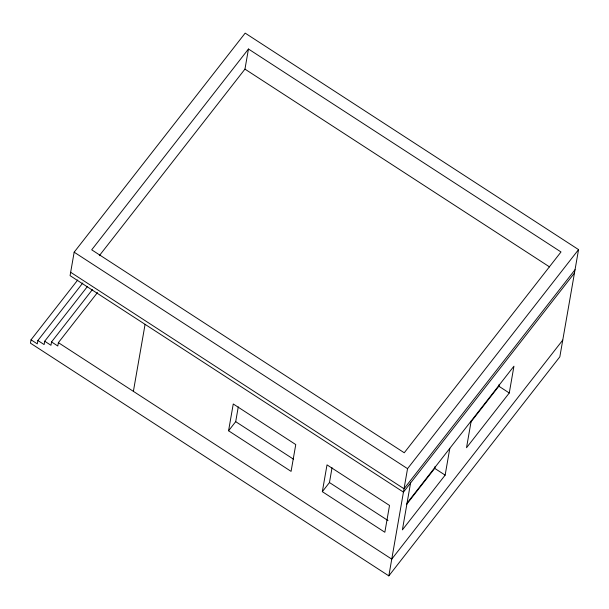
<?xml version="1.0" encoding="UTF-8"?>
<svg xmlns="http://www.w3.org/2000/svg" width="609" height="609" viewBox="0 0 609 609"><rect width="100%" height="100%" fill="white"/><g stroke="black" fill="none" stroke-linecap="round" stroke-linejoin="round"><path stroke-width="0.91" d="M77.724 279.995L31.036 339.807L30.45 343.156L388.831 575.878L559.838 356.813L578.55 249.606L245.176 33.122L74.161 252.187L70.073 275.641L403.447 492.118L574.454 273.06M82.809 282.949L37.872 340.515L37.286 343.872L31.036 339.807M87.315 286.649L44.708 341.223L44.122 344.58L37.872 340.515M92.393 289.602L51.544 341.938L50.958 345.288L44.708 341.223M97.478 292.548L58.38 342.646L57.794 345.996L51.544 341.938M133.386 391.351L145.079 324.346M99.313 255.689L244.955 69.121L248.464 49.017L561.003 251.966L404.247 452.769L91.708 249.819L248.464 49.017M228.573 430.784L233.255 403.98L295.761 444.57L291.079 471.374L228.573 430.784L235.698 421.656L238.279 406.865M322.336 491.669L327.018 464.865L389.524 505.455L384.842 532.258L322.336 491.669L329.461 482.541L332.042 467.75M388.831 575.878L407.543 468.664L578.55 249.606M410.573 482.99L402.389 529.891L445.141 475.127L449.815 448.323M406.416 504.625L434.719 468.367L435.047 466.517M471.191 420.941L466.517 447.744L509.269 392.98L513.943 366.176L407.063 503.095M470.544 422.479L498.847 386.22L499.174 384.37M575.041 269.703L404.033 488.768L70.659 272.284M562.762 340.066L391.754 559.123L58.38 342.646M244.955 69.121L549.524 266.894M498.847 386.22L509.269 392.98M434.719 468.367L445.141 475.127M74.161 252.187L407.543 468.664M235.698 421.656L293.462 459.163M329.461 482.541L388.017 520.558"/></g></svg>
